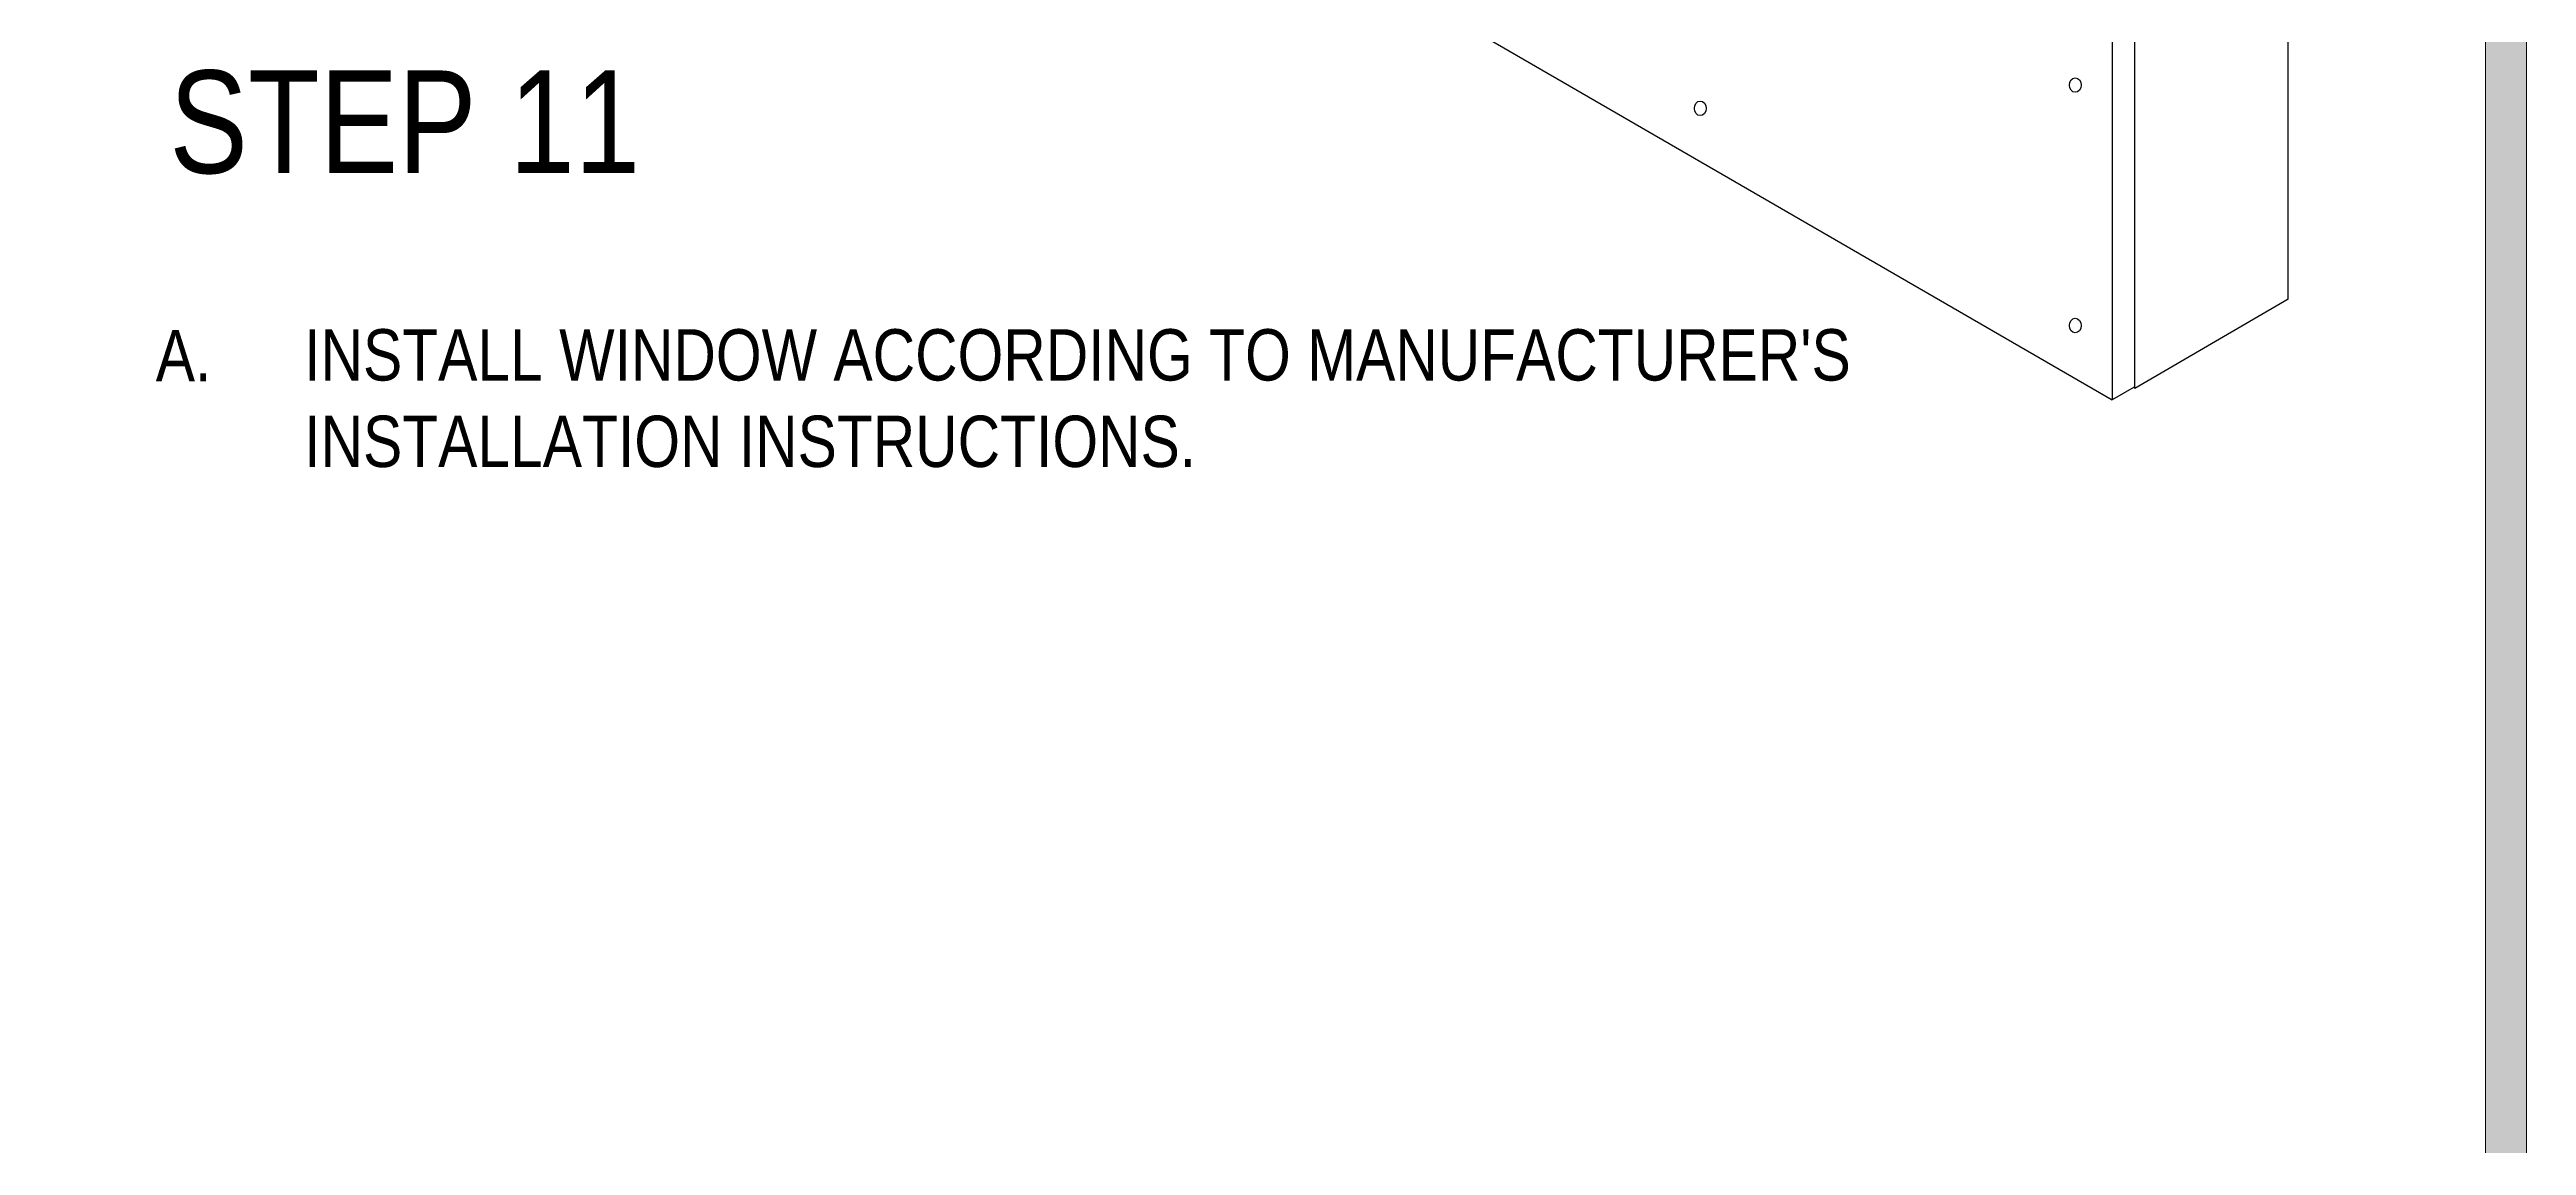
# Model space of a CAD drawing. Extents: x -1392 to 5791, y -3809 to 1722.
# Drawn here: x 1230 to 1773, y -3222 to -2982 of the extents above; entities that cross this region are included whole.
import ezdxf

# ---------------------------------------------------------------- set-up
doc = ezdxf.new("R2010")
doc.units = 0
doc.header["$MEASUREMENT"] = 0
for name, color, linetype, lineweight in [('.ATI-TEXT', 7, 'Continuous', 0), ('G-ANNO-TTLB', 7, 'Continuous', 0), ('WALL SCRATCH', 7, 'Continuous', 0)]:
    doc.layers.add(name, color=color, linetype=linetype, lineweight=lineweight)

# ---------------------------------------------------------------- blocks, each defined once
blk = doc.blocks.new('Block_58')
at = {"layer": '.ATI-TEXT', "char_height": 0.2, "attachment_point": 7}
for s, insert in [('\\C18;\\c0;\\FArial Narrow|b0|i0|c1;\\H11.249999;\\W1.000000;A.', (1253.51, -3054.62)), ("\\C18;\\c0;\\FArial Narrow|b0|i0|c1;\\H11.249999;\\W1.000000;INSTALL WINDOW ACCORDING TO MANUFACTURER'S", (1286.04, -3054.62)), ('\\C18;\\c0;\\FArial Narrow|b0|i0|c1;\\H11.249999;\\W1.000000;INSTALLATION INSTRUCTIONS.', (1286.04, -3073.57))]:
    blk.add_mtext(s, dxfattribs=dict(at, insert=insert))

msp = doc.modelspace()

# ---------------------------------------------------------------- hatches: boundary and pattern name
at = {"layer": 'G-ANNO-TTLB', "true_color": 0xff00ff, "transparency": 33554687}
h = msp.add_hatch(color=6, dxfattribs=at)
edge = h.paths.add_edge_path()
edge.add_spline(control_points=[(1773.02, -3692.6), (1773.02, -3692.6), (-1156.5, -3692.6), (-1156.5, -3692.6), (-1156.5, -3692.6), (-1156.5, -1235.6), (-1156.5, -1235.6), (-1156.5, -1235.6), (1773.02, -1235.6), (1773.02, -1235.6), (1773.02, -1235.6), (1773.02, -3692.6), (1773.02, -3692.6)], knot_values=[0, 0, 0, 0, 1, 1, 1, 2, 2, 2, 3, 3, 3, 4, 4, 4, 4], degree=3, periodic=0)
edge = h.paths.add_edge_path()
edge.add_spline(control_points=[(-1147.5, -1244.6), (-1147.5, -1244.6), (-1147.5, -3683.6), (-1147.5, -3683.6), (-1147.5, -3683.6), (1764.02, -3683.6), (1764.02, -3683.6), (1764.02, -3683.6), (1764.02, -1244.6), (1764.02, -1244.6), (1764.02, -1244.6), (-1147.5, -1244.6), (-1147.5, -1244.6)], knot_values=[0, 0, 0, 0, 1, 1, 1, 2, 2, 2, 3, 3, 3, 4, 4, 4, 4], degree=3, periodic=0)
edge.add_line((-1147.5, -1244.6), (-1147.5, -1244.6))

# ---------------------------------------------------------------- linework, layer by layer
at = {"layer": 'G-ANNO-TTLB', "color": 6, "lineweight": 9, "true_color": 0xff00ff}
for p, q in [((1773.02, -3692.6), (1773.02, -1235.6)), ((1764.02, -3683.6), (1764.02, -1244.6)), ((1764.02, -1244.6), (1764.02, -3683.6))]:
    msp.add_line(p, q, dxfattribs=at)
at = {"layer": 'G-ANNO-TTLB'}
for points in [[(1773.02, -3692.6), (1773.02, -3692.6), (-1156.5, -3692.6), (-1156.5, -3692.6), (-1156.5, -3692.6), (-1156.5, -1235.6), (-1156.5, -1235.6), (-1156.5, -1235.6), (1773.02, -1235.6), (1773.02, -1235.6), (1773.02, -1235.6), (1773.02, -3692.6), (1773.02, -3692.6)], [(-1147.5, -1244.6), (-1147.5, -1244.6), (-1147.5, -3683.6), (-1147.5, -3683.6), (-1147.5, -3683.6), (1764.02, -3683.6), (1764.02, -3683.6), (1764.02, -3683.6), (1764.02, -1244.6), (1764.02, -1244.6), (1764.02, -1244.6), (-1147.5, -1244.6), (-1147.5, -1244.6)]]:
    msp.add_open_spline(points, degree=3, knots=[0, 0, 0, 0, 1, 1, 1, 2, 2, 2, 3, 3, 3, 4, 4, 4, 4], dxfattribs=at)
at = {"layer": 'WALL SCRATCH', "color": 33, "lineweight": 25, "true_color": 0xcc9966}
for q in [(1720.82, -2612.25), (1687.2, -3056.18)]:
    msp.add_line((1720.82, -3036.61), q, dxfattribs=at)
at = {"layer": 'WALL SCRATCH', "color": 2, "lineweight": 25, "true_color": 0xffff00}
for p, q in [((1687.2, -3056.18), (1687.2, -2631.81)), ((1682.25, -2634.34), (1682.25, -3058.71)), ((1494.08, -2949.76), (1682.25, -3058.71)), ((1687.06, -3055.92), (1682.25, -3058.71))]:
    msp.add_line(p, q, dxfattribs=at)
at = {"layer": 'WALL SCRATCH', "color": 252, "lineweight": 25, "true_color": 0x848484}
for centre in [(1674.14, -2989.7), (1591.96, -2994.81), (1591.96, -2994.81), (1674.14, -3042.42)]:
    msp.add_ellipse(centre, major_axis=(0, 1.59), ratio=0.812499, dxfattribs=at)

# ---------------------------------------------------------------- block references
at = {"layer": '.ATI-TEXT'}
msp.add_blockref('Block_58', (0, 0), dxfattribs=at)

# ---------------------------------------------------------------- texts
at = {"layer": '.ATI-TEXT', "insert": (1256.5, -3009.33), "char_height": 0.2, "attachment_point": 7}
msp.add_mtext('\\C18;\\c0;\\FArial Narrow|b0|i0|c1;\\H22.499999;\\W1.000000;STEP 11', dxfattribs=at)

doc.saveas('drawing.dxf')
